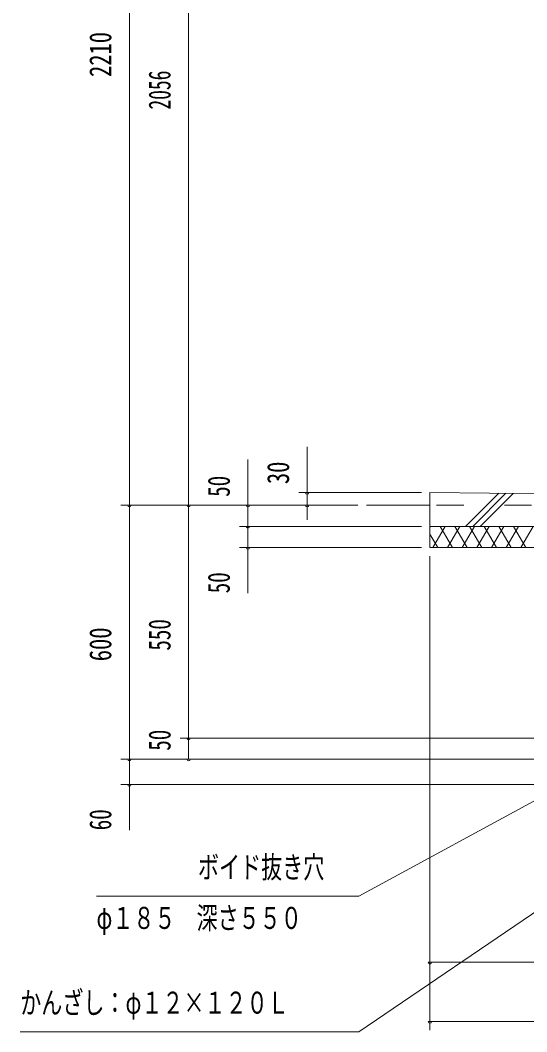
# Model space of a CAD drawing. Units: millimetres, scale not verified, with parts at other scales. Extents: x -23352 to 23352, y -10500 to 10500.
# Drawn here: x 11096 to 14088, y -1515 to 4460 of the extents above; entities that cross this region are included whole.
import ezdxf
from ezdxf.enums import TextEntityAlignment as Align

# ---------------------------------------------------------------- set-up
doc = ezdxf.new("R2010")
doc.units = ezdxf.units.MM
doc.header["$LTSCALE"] = 40
doc.linetypes.add('USER2', pattern=[10, 4, -6])
for name, color, linetype, lineweight in [('0-6_2-0BOLD', 7, 'Continuous', 18), ('0-7_2-1HIDDEN', 3, 'USER2', 18), ('0-A_2-5DIM', 3, 'Continuous', 18), ('0-B_2-6HATCH', 2, 'Continuous', 18)]:
    doc.layers.add(name, color=color, linetype=linetype, lineweight=lineweight)
doc.styles.add('ＭＳ ゴシック', font='')
doc.styles.get('ＭＳ ゴシック').set_extended_font_data('MS Gothic')

msp = doc.modelspace()

# ---------------------------------------------------------------- linework, layer by layer
at = {"layer": '0-6_2-0BOLD'}
for p, q in [((13515.46, 1669.93), (13515.46, 1344.93)), ((15920.09, 1645.88), (13515.46, 1669.93)), ((13140.45, 1594.93), (13515.46, 1594.93)), ((13515.46, 1469.93), (15920.09, 1469.93)), ((13515.46, 1344.93), (15015.46, 1344.93))]:
    msp.add_line(p, q, dxfattribs=at)
at = {"layer": '0-7_2-1HIDDEN'}
msp.add_line((18515.46, 1594.93), (13515.46, 1594.93), dxfattribs=at)
at = {"layer": '0-A_2-5DIM'}
for p, q in [((11740.45, 7119.93), (11740.45, 49.94)), ((12090.45, 469.94), (12090.45, 7119.93)), ((12790.45, 1507.96), (12790.45, 1939.93)), ((12440.45, 1864.93), (12440.45, 1074.93)), ((13465.46, 1669.93), (12740.45, 1669.93)), ((12800.45, 1669.93), (12780.45, 1669.93)), ((13090.45, 1594.93), (11690.45, 1594.93)), ((11750.45, 1594.93), (11730.45, 1594.93)), ((11740.45, 1594.93), (11740.45, 94.93)), ((12100.45, 1594.93), (12080.45, 1594.93)), ((12090.45, 1594.93), (12090.45, 219.93)), ((12450.45, 1594.93), (12430.45, 1594.93)), ((12800.45, 1594.93), (12780.45, 1594.93)), ((13465.46, 1469.93), (12390.45, 1469.93)), ((12450.45, 1469.93), (12430.45, 1469.93)), ((12390.45, 1344.93), (13465.46, 1344.93)), ((12450.45, 1344.93), (12430.45, 1344.93)), ((13515.46, -1505.07), (13515.46, 1294.93)), ((13095.74, -714.78), (15833.7, 772.13)), ((16008.96, 464.62), (13095.74, -1515.35)), ((12040.45, 219.93), (15734.21, 219.93)), ((12100.45, 219.93), (12080.45, 219.93)), ((12090.45, 219.93), (12090.45, 94.93)), ((11690.45, 94.93), (14940.46, 94.93)), ((11750.45, 94.93), (11730.45, 94.93)), ((11740.45, 94.93), (11740.45, -55.07)), ((12100.45, 94.93), (12080.45, 94.93)), ((11690.45, -55.07), (14940.46, -55.07)), ((11750.45, -55.07), (11730.45, -55.07)), ((11740.45, -55.07), (11740.45, -325.07)), ((11545.74, -714.78), (13095.74, -714.78)), ((13525.46, -1105.07), (13505.46, -1105.07)), ((13515.46, -1105.07), (16015.46, -1105.07)), ((13525.46, -1455.07), (13505.46, -1455.07)), ((18515.46, -1455.07), (13515.46, -1455.07)), ((13095.74, -1515.35), (11095.74, -1515.35))]:
    msp.add_line(p, q, dxfattribs=at)
for centre in [(12790.45, 1669.93), (11740.45, 1594.93), (12090.45, 1594.93), (12440.45, 1594.93), (12790.45, 1594.93), (12440.45, 1469.93), (12440.45, 1344.93), (12090.45, 219.93), (11740.45, 94.93), (12090.45, 94.93), (11740.45, -55.07), (13515.46, -1105.07), (13515.46, -1455.07)]:
    msp.add_arc(centre, 10, 180, 0, dxfattribs=at)
at = {"layer": '0-B_2-6HATCH'}
for p, q in [((13726.72, 1469.93), (13922.65, 1665.86)), ((13964.65, 1665.44), (13769.14, 1469.93)), ((13811.57, 1469.93), (14006.66, 1665.02)), ((13515.46, 1464.8), (13518.42, 1469.93)), ((13605.02, 1469.93), (13532.85, 1344.93)), ((13648.32, 1344.93), (13576.16, 1469.93)), ((13691.63, 1469.93), (13619.46, 1344.93)), ((13734.93, 1344.93), (13662.76, 1469.93)), ((13778.23, 1469.93), (13706.06, 1344.93)), ((13821.53, 1344.93), (13749.36, 1469.93)), ((13864.83, 1469.93), (13792.66, 1344.93)), ((13908.13, 1344.93), (13835.96, 1469.93)), ((13951.43, 1469.93), (13879.27, 1344.93)), ((13994.74, 1344.93), (13922.57, 1469.93)), ((14038.03, 1469.93), (13965.87, 1344.93)), ((14081.34, 1344.93), (14009.17, 1469.93)), ((14124.64, 1469.93), (14052.47, 1344.93)), ((13561.72, 1344.93), (13515.46, 1425.06))]:
    msp.add_line(p, q, dxfattribs=at)

# ---------------------------------------------------------------- texts
at = {"layer": '0-A_2-5DIM', "color": 7, "style": 'ＭＳ ゴシック'}
for s, width, p in [('2210', 0.75, (11672.69, 4124.93)), ('2056', 0.65, (12022.68, 3932.43)), ('30', 0.75, (12722.69, 1719.93)), ('50', 0.7, (12372.69, 1644.93)), ('50', 0.7, (12372.69, 1074.93)), ('550', 0.7, (12022.68, 736.18)), ('600', 0.75, (11672.69, 673.68)), ('50', 0.7, (12022.68, 144.93)), ('60', 0.7, (11672.69, -325.07))]:
    msp.add_text(s, height=130.2, rotation=90, dxfattribs=dict(at, width=width)).set_placement(p, align=Align.BOTTOM_LEFT)
at = {"layer": '0-A_2-5DIM', "color": 7, "style": 'ＭＳ ゴシック', "width": 0.7}
for s, p in [('ボイド抜き穴', (12145.74, -647.02)), ('φ１８５\u3000深さ５５０', (11545.75, -947.01)), ('かんざし：φ１２×１２０Ｌ', (11095.74, -1447.59))]:
    msp.add_text(s, height=130.2, dxfattribs=at).set_placement(p, align=Align.BOTTOM_LEFT)

doc.saveas('drawing.dxf')
